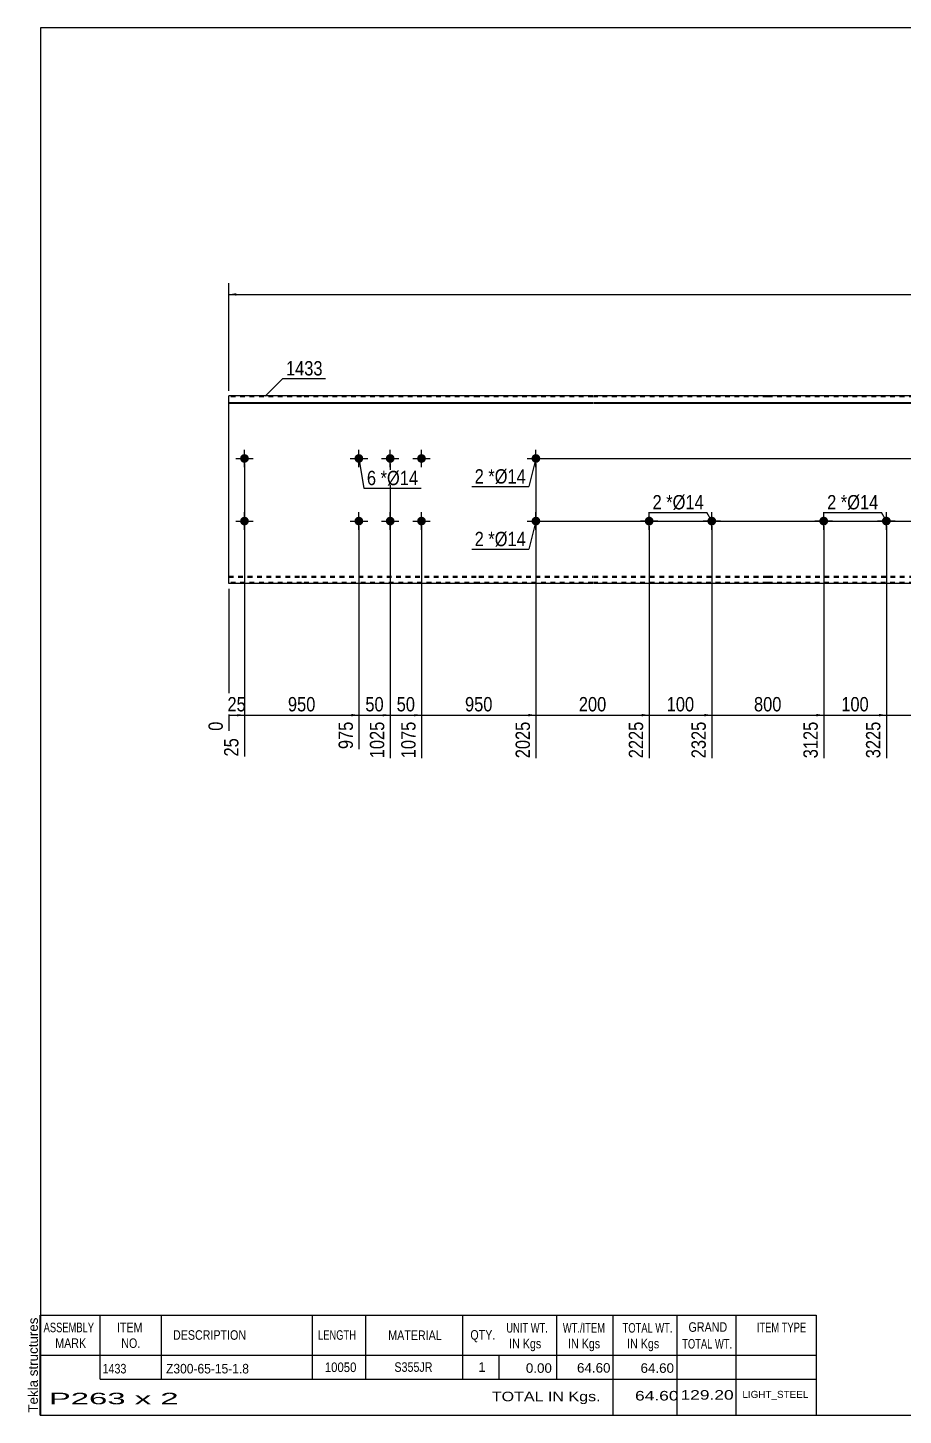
# Model space of a CAD drawing. Header units: millimetres. Extents: x -40 to 362, y -185 to 92.
# Drawn here: x -40.1 to 134.6, y -184.8 to 92.2 of the extents above; entities that cross this region are included whole.
import ezdxf

# ---------------------------------------------------------------- set-up
doc = ezdxf.new("R2010")
doc.units = ezdxf.units.MM
doc.linetypes.add('DXK_LINE_DOT1', pattern=[1.8814, 0.9407, -0.9407])
doc.styles.add('Arial', font='ARIAL.TTF', dxfattribs={"height": 0.2})
doc.styles.add('Arial Narrow', font='ARIALN.TTF', dxfattribs={"height": 0.2})

# ---------------------------------------------------------------- blocks, each defined once
blk = doc.blocks.new('Unknown-628700194-1200')
at = {"color": 5, "linetype": 'Continuous'}
for p, q in [((362.38, 92.24), (-37.62, 92.24)), ((-37.62, 92.24), (-37.62, -184.76)), ((362.38, -184.76), (362.38, 92.24)), ((-37.62, -184.76), (362.38, -184.76))]:
    blk.add_line(p, q, dxfattribs=at)
at = {"color": 174, "linetype": 'Continuous', "style": 'Arial'}
blk.add_text('Tekla structures', height=1.9102, rotation=90, dxfattribs=at).set_placement((-38.12, -184.26))
blk = doc.blocks.new('Bolt-628700194-1335 - 1220')
at = {"linetype": 'Continuous'}
for points in [[(118.76, -7.13), (118.57, -7.11), (118.4, -7.05), (118.24, -6.96), (118.11, -6.84), (118, -6.69), (117.92, -6.52), (117.89, -6.34), (117.89, -6.16), (117.92, -5.98), (118, -5.82), (118.11, -5.67), (118.24, -5.55), (118.4, -5.45), (118.57, -5.4), (118.76, -5.38), (118.94, -5.4), (119.11, -5.45), (119.27, -5.55), (119.41, -5.67), (119.51, -5.82), (119.59, -5.98), (119.63, -6.16), (119.63, -6.34), (119.59, -6.52), (119.51, -6.69), (119.41, -6.84), (119.27, -6.96), (119.11, -7.05), (118.94, -7.11)], [(131.26, -7.13), (131.07, -7.11), (130.9, -7.05), (130.74, -6.96), (130.61, -6.84), (130.5, -6.69), (130.42, -6.52), (130.39, -6.34), (130.39, -6.16), (130.42, -5.98), (130.5, -5.82), (130.61, -5.67), (130.74, -5.55), (130.9, -5.45), (131.07, -5.4), (131.26, -5.38), (131.44, -5.4), (131.61, -5.45), (131.77, -5.55), (131.91, -5.67), (132.01, -5.82), (132.09, -5.98), (132.13, -6.16), (132.13, -6.34), (132.09, -6.52), (132.01, -6.69), (131.91, -6.84), (131.77, -6.96), (131.61, -7.05), (131.44, -7.11)]]:
    blk.add_hatch(color=3, dxfattribs=at).paths.add_polyline_path(points)
at = {"color": 3, "linetype": 'Continuous'}
for p, q in [((118.76, -8), (118.76, -4.5)), ((131.26, -8), (131.26, -4.5)), ((120.51, -6.25), (117.01, -6.25)), ((133.01, -6.25), (129.51, -6.25))]:
    blk.add_line(p, q, dxfattribs=at)
blk = doc.blocks.new('Bolt-628700194-1266 - 1220')
at = {"linetype": 'Continuous'}
for points in [[(2.25, -6.25, -1), (4, -6.25, -1)], [(60.43, -6.25, -1), (62.18, -6.25, -1)]]:
    blk.add_hatch(color=3, dxfattribs=at).paths.add_polyline_path(points)
at = {"color": 3, "linetype": 'Continuous'}
for p, q in [((3.12, -8), (3.12, -4.5)), ((61.31, -8), (61.31, -4.5)), ((1.37, -6.25), (4.87, -6.25)), ((59.56, -6.25), (63.06, -6.25))]:
    blk.add_line(p, q, dxfattribs=at)
blk = doc.blocks.new('Bolt-628700194-1271 - 1220')
at = {"linetype": 'Continuous'}
for points in [[(25.09, 6.25, -1), (26.84, 6.25, -1)], [(31.34, 6.25, -1), (33.09, 6.25, -1)], [(37.59, 6.25, -1), (39.34, 6.25, -1)], [(25.09, -6.25, -1), (26.84, -6.25, -1)], [(31.34, -6.25, -1), (33.09, -6.25, -1)], [(37.59, -6.25, -1), (39.34, -6.25, -1)]]:
    blk.add_hatch(color=3, dxfattribs=at).paths.add_polyline_path(points)
at = {"color": 3, "linetype": 'Continuous'}
for p, q in [((24.22, 6.25), (27.72, 6.25)), ((25.97, 4.5), (25.97, 8)), ((30.47, 6.25), (33.97, 6.25)), ((32.22, 4.5), (32.22, 8)), ((36.72, 6.25), (40.22, 6.25)), ((38.47, 4.5), (38.47, 8)), ((25.97, -8), (25.97, -4.5)), ((32.22, -8), (32.22, -4.5)), ((38.47, -8), (38.47, -4.5)), ((24.22, -6.25), (27.72, -6.25)), ((30.47, -6.25), (33.97, -6.25)), ((36.72, -6.25), (40.22, -6.25))]:
    blk.add_line(p, q, dxfattribs=at)
blk = doc.blocks.new('Bolt-628700194-1299 - 1220')
at = {"linetype": 'Continuous'}
for points in [[(2.25, 6.25, -1), (4, 6.25, -1)], [(60.43, 6.25, -1), (62.18, 6.25, -1)]]:
    blk.add_hatch(color=3, dxfattribs=at).paths.add_polyline_path(points)
at = {"color": 3, "linetype": 'Continuous'}
for p, q in [((1.37, 6.25), (4.87, 6.25)), ((3.12, 4.5), (3.12, 8)), ((59.56, 6.25), (63.06, 6.25)), ((61.31, 4.5), (61.31, 8))]:
    blk.add_line(p, q, dxfattribs=at)
blk = doc.blocks.new('Part-628700194-1330 - 1220')
at = {"color": 2, "linetype": 'Continuous'}
for p, q in [((0, -18.75), (0, 18.75)), ((14.5, 18.75), (0, 18.75)), ((0, 17.42), (14.5, 17.42)), ((0, 17.27), (14.5, 17.27)), ((49.84, 18.75), (14.6, 18.75)), ((14.6, 17.42), (49.84, 17.42)), ((14.6, 17.27), (49.84, 17.27)), ((72.68, 18.75), (49.94, 18.75)), ((49.94, 17.42), (72.68, 17.42)), ((49.94, 17.27), (72.68, 17.27)), ((107.53, 18.75), (72.78, 18.75)), ((72.78, 17.42), (107.53, 17.42)), ((72.78, 17.27), (107.53, 17.27)), ((142.38, 18.75), (107.63, 18.75)), ((107.63, 17.42), (142.38, 17.42)), ((107.63, 17.27), (142.38, 17.27)), ((177.23, 18.75), (142.48, 18.75)), ((142.48, 17.42), (177.23, 17.42)), ((142.48, 17.27), (177.23, 17.27)), ((199.08, 18.75), (177.33, 18.75)), ((177.33, 17.42), (199.08, 17.42)), ((177.33, 17.27), (199.08, 17.27)), ((233.93, 18.75), (199.18, 18.75)), ((199.18, 17.42), (233.93, 17.42)), ((199.18, 17.27), (233.93, 17.27)), ((268.78, 18.75), (234.03, 18.75)), ((234.03, 17.42), (268.78, 17.42)), ((234.03, 17.27), (268.78, 17.27)), ((291.62, 18.75), (268.88, 18.75)), ((268.88, 17.42), (291.62, 17.42)), ((268.88, 17.27), (291.62, 17.27)), ((326.97, 18.75), (291.72, 18.75)), ((291.72, 17.42), (326.97, 17.42)), ((291.72, 17.27), (326.97, 17.27)), ((341.56, 18.75), (327.07, 18.75)), ((327.07, 17.42), (341.56, 17.42)), ((327.07, 17.27), (341.56, 17.27)), ((341.56, 18.75), (341.56, -18.75)), ((14.5, -18.75), (0, -18.75)), ((49.84, -18.75), (14.6, -18.75)), ((72.68, -18.75), (49.94, -18.75)), ((107.53, -18.75), (72.78, -18.75)), ((142.38, -18.75), (107.63, -18.75)), ((177.23, -18.75), (142.48, -18.75)), ((199.08, -18.75), (177.33, -18.75)), ((233.93, -18.75), (199.18, -18.75)), ((268.78, -18.75), (234.03, -18.75)), ((291.62, -18.75), (268.88, -18.75)), ((326.97, -18.75), (291.72, -18.75)), ((341.56, -18.75), (327.07, -18.75))]:
    blk.add_line(p, q, dxfattribs=at)
at = {"color": 7, "linetype": 'DXK_LINE_DOT1'}
for p, q in [((14.5, 18.52), (0, 18.52)), ((49.84, 18.52), (14.6, 18.52)), ((72.68, 18.52), (49.94, 18.52)), ((107.53, 18.52), (72.78, 18.52)), ((142.38, 18.52), (107.63, 18.52)), ((177.23, 18.52), (142.48, 18.52)), ((199.08, 18.52), (177.33, 18.52)), ((233.93, 18.52), (199.18, 18.52)), ((268.78, 18.52), (234.03, 18.52)), ((291.62, 18.52), (268.88, 18.52)), ((326.97, 18.52), (291.72, 18.52)), ((341.56, 18.52), (327.07, 18.52)), ((0, -17.27), (14.5, -17.27)), ((0, -17.42), (14.5, -17.42)), ((14.5, -18.52), (0, -18.52)), ((14.6, -17.27), (49.84, -17.27)), ((14.6, -17.42), (49.84, -17.42)), ((49.84, -18.52), (14.6, -18.52)), ((49.94, -17.27), (72.68, -17.27)), ((49.94, -17.42), (72.68, -17.42)), ((72.68, -18.52), (49.94, -18.52)), ((72.78, -17.27), (107.53, -17.27)), ((72.78, -17.42), (107.53, -17.42)), ((107.53, -18.52), (72.78, -18.52)), ((107.63, -17.27), (142.38, -17.27)), ((107.63, -17.42), (142.38, -17.42)), ((142.38, -18.52), (107.63, -18.52)), ((142.48, -17.27), (177.23, -17.27)), ((142.48, -17.42), (177.23, -17.42)), ((177.23, -18.52), (142.48, -18.52)), ((177.33, -17.27), (199.08, -17.27)), ((177.33, -17.42), (199.08, -17.42)), ((199.08, -18.52), (177.33, -18.52)), ((199.18, -17.27), (233.93, -17.27)), ((199.18, -17.42), (233.93, -17.42)), ((233.93, -18.52), (199.18, -18.52)), ((234.03, -17.27), (268.78, -17.27)), ((234.03, -17.42), (268.78, -17.42)), ((268.78, -18.52), (234.03, -18.52)), ((268.88, -17.27), (291.62, -17.27)), ((268.88, -17.42), (291.62, -17.42)), ((291.62, -18.52), (268.88, -18.52)), ((291.72, -17.27), (326.97, -17.27)), ((291.72, -17.42), (326.97, -17.42)), ((326.97, -18.52), (291.72, -18.52)), ((327.07, -17.27), (341.56, -17.27)), ((327.07, -17.42), (341.56, -17.42)), ((341.56, -18.52), (327.07, -18.52))]:
    blk.add_line(p, q, dxfattribs=at)
blk = doc.blocks.new('Bolt-628700194-1355 - 1220')
at = {"linetype": 'Continuous'}
for points in [[(83.91, -7.13), (83.72, -7.11), (83.55, -7.05), (83.39, -6.96), (83.26, -6.84), (83.15, -6.69), (83.07, -6.52), (83.04, -6.34), (83.04, -6.16), (83.07, -5.98), (83.15, -5.82), (83.26, -5.67), (83.39, -5.55), (83.55, -5.45), (83.72, -5.4), (83.91, -5.38), (84.09, -5.4), (84.26, -5.45), (84.42, -5.55), (84.56, -5.67), (84.66, -5.82), (84.74, -5.98), (84.78, -6.16), (84.78, -6.34), (84.74, -6.52), (84.66, -6.69), (84.56, -6.84), (84.42, -6.96), (84.26, -7.05), (84.09, -7.11)], [(96.41, -7.13), (96.22, -7.11), (96.05, -7.05), (95.89, -6.96), (95.76, -6.84), (95.65, -6.69), (95.57, -6.52), (95.54, -6.34), (95.54, -6.16), (95.57, -5.98), (95.65, -5.82), (95.76, -5.67), (95.89, -5.55), (96.05, -5.45), (96.22, -5.4), (96.41, -5.38), (96.59, -5.4), (96.76, -5.45), (96.92, -5.55), (97.06, -5.67), (97.16, -5.82), (97.24, -5.98), (97.28, -6.16), (97.28, -6.34), (97.24, -6.52), (97.16, -6.69), (97.06, -6.84), (96.92, -6.96), (96.76, -7.05), (96.59, -7.11)]]:
    blk.add_hatch(color=3, dxfattribs=at).paths.add_polyline_path(points)
at = {"color": 3, "linetype": 'Continuous'}
for p, q in [((83.91, -8), (83.91, -4.5)), ((96.41, -8), (96.41, -4.5)), ((85.66, -6.25), (82.16, -6.25)), ((98.16, -6.25), (94.66, -6.25))]:
    blk.add_line(p, q, dxfattribs=at)
blk = doc.blocks.new('StraightDimension-628700194-2702 - 1220')
at = {"linetype": 'Continuous'}
blk.add_hatch(color=7, dxfattribs=at).paths.add_polyline_path([(82.41, -44.75), (83.91, -45), (82.41, -45.25)])
at = {"color": 7, "linetype": 'Continuous'}
for p, q in [((61.31, 5.25), (61.31, -53.61)), ((83.91, -7.25), (83.91, -53.61)), ((61.31, -45), (83.91, -45))]:
    blk.add_line(p, q, dxfattribs=at)
at = {"color": 0}
blk.add_wipeout([(75.95, -44.85), (75.95, -40.65), (69.27, -40.65), (69.27, -44.85)], dxfattribs=at)
at = {"color": 0, "linetype": 'Continuous'}
blk.add_wipeout([(83.31, -45.7), (79.11, -45.7), (79.11, -54.21), (83.31, -54.21)], dxfattribs=at)
at = {"color": 3, "style": 'Arial Narrow'}
blk.add_text('200', height=2.863, dxfattribs=at).set_placement((69.87, -44.25))
at = {"color": 3, "linetype": 'Continuous', "style": 'Arial Narrow'}
blk.add_text('2225', height=2.863, rotation=90.0002, dxfattribs=at).set_placement((82.71, -53.61))
blk = doc.blocks.new('StraightDimension-628700194-2146 - 1220')
at = {"linetype": 'Continuous'}
for points in [[(269.75, 17.25), (270, 18.75), (270.25, 17.25)], [(270.25, -4.75), (270, -6.25), (269.75, -4.75)]]:
    blk.add_hatch(color=7, dxfattribs=at).paths.add_polyline_path(points)
at = {"color": 7, "linetype": 'Continuous'}
for p, q in [((258.66, 18.75), (272.4, 18.75)), ((270, -6.25), (270, 18.75)), ((97.41, -6.25), (272.4, -6.25))]:
    blk.add_line(p, q, dxfattribs=at)
at = {"color": 0}
blk.add_wipeout([(269.85, 9.59), (265.65, 9.59), (265.65, 2.91), (269.85, 2.91)], dxfattribs=at)
at = {"color": 3, "style": 'Arial Narrow'}
blk.add_text('200', height=2.863, rotation=90.0002, dxfattribs=at).set_placement((269.25, 3.51))
blk = doc.blocks.new('StraightDimension-628700194-2699 - 1220')
at = {"linetype": 'Continuous'}
blk.add_hatch(color=7, dxfattribs=at).paths.add_polyline_path([(129.76, -44.75), (131.26, -45), (129.76, -45.25)])
at = {"color": 7, "linetype": 'Continuous'}
for p, q in [((118.76, -7.25), (118.76, -53.61)), ((131.26, -7.25), (131.26, -53.61)), ((118.76, -45), (131.26, -45))]:
    blk.add_line(p, q, dxfattribs=at)
at = {"color": 0}
blk.add_wipeout([(128.35, -44.85), (128.35, -40.65), (121.66, -40.65), (121.66, -44.85)], dxfattribs=at)
at = {"color": 3, "style": 'Arial Narrow'}
blk.add_text('100', height=2.863, dxfattribs=at).set_placement((122.26, -44.25))
at = {"color": 0, "linetype": 'Continuous'}
blk.add_wipeout([(130.66, -45.7), (126.46, -45.7), (126.46, -54.21), (130.66, -54.21)], dxfattribs=at)
at = {"color": 3, "linetype": 'Continuous', "style": 'Arial Narrow'}
blk.add_text('3225', height=2.863, rotation=90.0002, dxfattribs=at).set_placement((130.06, -53.61))
blk = doc.blocks.new('StraightDimension-628700194-2440 - 1220')
at = {"linetype": 'Continuous'}
for points in [[(353.75, -7.75), (354, -6.25), (354.25, -7.75)], [(354.25, -17.25), (354, -18.75), (353.75, -17.25)]]:
    blk.add_hatch(color=7, dxfattribs=at).paths.add_polyline_path(points)
at = {"color": 7, "linetype": 'Continuous'}
for p, q in [((62.31, -6.25), (356.4, -6.25)), ((354, -18.75), (354, -6.25)), ((342.56, -18.75), (356.4, -18.75))]:
    blk.add_line(p, q, dxfattribs=at)
at = {"color": 0}
blk.add_wipeout([(353.85, -9.16), (349.65, -9.16), (349.65, -15.84), (353.85, -15.84)], dxfattribs=at)
at = {"color": 3, "style": 'Arial Narrow'}
blk.add_text('100', height=2.863, rotation=90.0002, dxfattribs=at).set_placement((353.25, -15.24))
blk = doc.blocks.new('StraightDimension-628700194-2707 - 1220')
at = {"linetype": 'Continuous'}
blk.add_hatch(color=7, dxfattribs=at).paths.add_polyline_path([(1.62, -44.75), (3.12, -45), (1.62, -45.25)])
at = {"color": 7, "linetype": 'Continuous'}
for p, q in [((3.12, 5.25), (3.12, -53.26)), ((0, -19.75), (0, -48.13)), ((0, -45), (3.12, -45))]:
    blk.add_line(p, q, dxfattribs=at)
at = {"color": 0}
blk.add_wipeout([(3.99, -44.85), (3.99, -40.65), (-0.87, -40.65), (-0.87, -44.85)], dxfattribs=at)
at = {"color": 0, "linetype": 'Continuous'}
blk.add_wipeout([(2.52, -49), (-1.68, -49), (-1.68, -53.86), (2.52, -53.86)], dxfattribs=at)
at = {"color": 3, "style": 'Arial Narrow'}
blk.add_text('25', height=2.863, dxfattribs=at).set_placement((-0.27, -44.25))
at = {"color": 0, "linetype": 'Continuous'}
blk.add_wipeout([(-0.6, -45.7), (-4.8, -45.7), (-4.8, -48.73), (-0.6, -48.73)], dxfattribs=at)
at = {"color": 3, "linetype": 'Continuous', "style": 'Arial Narrow'}
for s, height, p in [('0', 2.86, (-1.2, -48.13)), ('25', 2.863, (1.92, -53.26))]:
    blk.add_text(s, height=height, rotation=90.0002, dxfattribs=at).set_placement(p)
blk = doc.blocks.new('StraightDimension-628700194-1370 - 1220')
at = {"linetype": 'Continuous'}
for points in [[(1.5, 38.75), (0, 39), (1.5, 39.25)], [(340.06, 39.25), (341.56, 39), (340.06, 38.75)]]:
    blk.add_hatch(color=7, dxfattribs=at).paths.add_polyline_path(points)
at = {"color": 7, "linetype": 'Continuous'}
for p, q in [((0, 19.75), (0, 41.25)), ((0, 39), (341.56, 39)), ((341.56, 19.75), (341.56, 41.25))]:
    blk.add_line(p, q, dxfattribs=at)
at = {"color": 0}
blk.add_wipeout([(175.95, 39.15), (175.95, 43.35), (165.61, 43.35), (165.61, 39.15)], dxfattribs=at)
at = {"color": 3, "style": 'Arial Narrow'}
blk.add_text('10050', height=2.863, dxfattribs=at).set_placement((166.21, 39.75))
blk = doc.blocks.new('StraightDimension-628700194-2147 - 1220')
at = {"linetype": 'Continuous'}
for points in [[(269.75, -7.75), (270, -6.25), (270.25, -7.75)], [(270.25, -17.25), (270, -18.75), (269.75, -17.25)]]:
    blk.add_hatch(color=7, dxfattribs=at).paths.add_polyline_path(points)
at = {"color": 7, "linetype": 'Continuous'}
for p, q in [((97.41, -6.25), (272.4, -6.25)), ((270, -18.75), (270, -6.25)), ((258.66, -18.75), (272.4, -18.75))]:
    blk.add_line(p, q, dxfattribs=at)
at = {"color": 0}
blk.add_wipeout([(269.85, -9.16), (265.65, -9.16), (265.65, -15.84), (269.85, -15.84)], dxfattribs=at)
at = {"color": 3, "style": 'Arial Narrow'}
blk.add_text('100', height=2.863, rotation=90.0002, dxfattribs=at).set_placement((269.25, -15.24))
blk = doc.blocks.new('StraightDimension-628700194-2438 - 1220')
at = {"linetype": 'Continuous'}
for points in [[(353.75, 17.25), (354, 18.75), (354.25, 17.25)], [(354.25, 7.75), (354, 6.25), (353.75, 7.75)]]:
    blk.add_hatch(color=7, dxfattribs=at).paths.add_polyline_path(points)
at = {"color": 7, "linetype": 'Continuous'}
for p, q in [((342.56, 18.75), (356.4, 18.75)), ((354, 6.25), (354, 18.75)), ((62.31, 6.25), (356.4, 6.25))]:
    blk.add_line(p, q, dxfattribs=at)
at = {"color": 0}
blk.add_wipeout([(353.85, 15.84), (349.65, 15.84), (349.65, 9.16), (353.85, 9.16)], dxfattribs=at)
at = {"color": 3, "style": 'Arial Narrow'}
blk.add_text('100', height=2.863, rotation=90.0002, dxfattribs=at).set_placement((353.25, 9.76))
blk = doc.blocks.new('StraightDimension-628700194-2439 - 1220')
at = {"linetype": 'Continuous'}
for points in [[(353.75, 4.75), (354, 6.25), (354.25, 4.75)], [(354.25, -4.75), (354, -6.25), (353.75, -4.75)]]:
    blk.add_hatch(color=7, dxfattribs=at).paths.add_polyline_path(points)
at = {"color": 7, "linetype": 'Continuous'}
for p, q in [((62.31, 6.25), (356.4, 6.25)), ((354, -6.25), (354, 6.25)), ((62.31, -6.25), (356.4, -6.25))]:
    blk.add_line(p, q, dxfattribs=at)
at = {"color": 0}
blk.add_wipeout([(353.85, 3.34), (349.65, 3.34), (349.65, -3.34), (353.85, -3.34)], dxfattribs=at)
at = {"color": 3, "style": 'Arial Narrow'}
blk.add_text('100', height=2.863, rotation=90.0002, dxfattribs=at).set_placement((353.25, -2.74))
blk = doc.blocks.new('StraightDimension-628700194-2698 - 1220')
at = {"linetype": 'Continuous'}
blk.add_hatch(color=7, dxfattribs=at).paths.add_polyline_path([(152.11, -44.75), (153.61, -45), (152.11, -45.25)])
at = {"color": 7, "linetype": 'Continuous'}
for p, q in [((131.26, -7.25), (131.26, -53.61)), ((153.61, -7.25), (153.61, -53.61)), ((131.26, -45), (153.61, -45))]:
    blk.add_line(p, q, dxfattribs=at)
at = {"color": 0}
blk.add_wipeout([(146.69, -44.85), (146.69, -40.65), (138.17, -40.65), (138.17, -44.85)], dxfattribs=at)
at = {"color": 0, "linetype": 'Continuous'}
blk.add_wipeout([(153.01, -45.7), (148.81, -45.7), (148.81, -54.21), (153.01, -54.21)], dxfattribs=at)
at = {"color": 3, "style": 'Arial Narrow'}
blk.add_text('1400', height=2.863, dxfattribs=at).set_placement((138.77, -44.25))
at = {"color": 3, "linetype": 'Continuous', "style": 'Arial Narrow'}
blk.add_text('4625', height=2.863, rotation=90.0002, dxfattribs=at).set_placement((152.41, -53.61))
blk = doc.blocks.new('StraightDimension-628700194-2700 - 1220')
at = {"linetype": 'Continuous'}
blk.add_hatch(color=7, dxfattribs=at).paths.add_polyline_path([(117.26, -44.75), (118.76, -45), (117.26, -45.25)])
at = {"color": 7, "linetype": 'Continuous'}
for p, q in [((96.41, -7.25), (96.41, -53.61)), ((118.76, -7.25), (118.76, -53.61)), ((96.41, -45), (118.76, -45))]:
    blk.add_line(p, q, dxfattribs=at)
at = {"color": 0}
blk.add_wipeout([(110.92, -44.85), (110.92, -40.65), (104.24, -40.65), (104.24, -44.85)], dxfattribs=at)
at = {"color": 0, "linetype": 'Continuous'}
blk.add_wipeout([(118.16, -45.7), (113.96, -45.7), (113.96, -54.21), (118.16, -54.21)], dxfattribs=at)
at = {"color": 3, "style": 'Arial Narrow'}
blk.add_text('800', height=2.863, dxfattribs=at).set_placement((104.84, -44.25))
at = {"color": 3, "linetype": 'Continuous', "style": 'Arial Narrow'}
blk.add_text('3125', height=2.863, rotation=90.0002, dxfattribs=at).set_placement((117.56, -53.61))
blk = doc.blocks.new('StraightDimension-628700194-2701 - 1220')
at = {"linetype": 'Continuous'}
blk.add_hatch(color=7, dxfattribs=at).paths.add_polyline_path([(94.91, -44.75), (96.41, -45), (94.91, -45.25)])
at = {"color": 7, "linetype": 'Continuous'}
for p, q in [((83.91, -7.25), (83.91, -53.61)), ((96.41, -7.25), (96.41, -53.61)), ((83.91, -45), (96.41, -45))]:
    blk.add_line(p, q, dxfattribs=at)
at = {"color": 0}
blk.add_wipeout([(93.5, -44.85), (93.5, -40.65), (86.81, -40.65), (86.81, -44.85)], dxfattribs=at)
at = {"color": 3, "style": 'Arial Narrow'}
blk.add_text('100', height=2.863, dxfattribs=at).set_placement((87.41, -44.25))
at = {"color": 0, "linetype": 'Continuous'}
blk.add_wipeout([(95.81, -45.7), (91.61, -45.7), (91.61, -54.21), (95.81, -54.21)], dxfattribs=at)
at = {"color": 3, "linetype": 'Continuous', "style": 'Arial Narrow'}
blk.add_text('2325', height=2.863, rotation=90.0002, dxfattribs=at).set_placement((95.21, -53.61))
blk = doc.blocks.new('StraightDimension-628700194-2703 - 1220')
at = {"linetype": 'Continuous'}
blk.add_hatch(color=7, dxfattribs=at).paths.add_polyline_path([(59.81, -44.75), (61.31, -45), (59.81, -45.25)])
at = {"color": 7, "linetype": 'Continuous'}
for p, q in [((61.31, 5.25), (61.31, -53.61)), ((38.47, -7.25), (38.47, -53.61)), ((38.47, -45), (61.31, -45))]:
    blk.add_line(p, q, dxfattribs=at)
at = {"color": 0}
blk.add_wipeout([(53.23, -44.85), (53.23, -40.65), (46.55, -40.65), (46.55, -44.85)], dxfattribs=at)
at = {"color": 0, "linetype": 'Continuous'}
blk.add_wipeout([(60.71, -45.7), (56.51, -45.7), (56.51, -54.21), (60.71, -54.21)], dxfattribs=at)
at = {"color": 3, "style": 'Arial Narrow'}
blk.add_text('950', height=2.863, dxfattribs=at).set_placement((47.15, -44.25))
at = {"color": 3, "linetype": 'Continuous', "style": 'Arial Narrow'}
blk.add_text('2025', height=2.863, rotation=90.0002, dxfattribs=at).set_placement((60.11, -53.61))
blk = doc.blocks.new('StraightDimension-628700194-2704 - 1220')
at = {"linetype": 'Continuous'}
blk.add_hatch(color=7, dxfattribs=at).paths.add_polyline_path([(36.97, -44.75), (38.47, -45), (36.97, -45.25)])
at = {"color": 7, "linetype": 'Continuous'}
for p, q in [((32.22, 5.25), (32.22, -53.61)), ((38.47, -7.25), (38.47, -53.61)), ((32.22, -45), (38.47, -45))]:
    blk.add_line(p, q, dxfattribs=at)
at = {"color": 0}
blk.add_wipeout([(37.77, -44.85), (37.77, -40.65), (32.91, -40.65), (32.91, -44.85)], dxfattribs=at)
at = {"color": 3, "style": 'Arial Narrow'}
blk.add_text('50', height=2.863, dxfattribs=at).set_placement((33.51, -44.25))
at = {"color": 0, "linetype": 'Continuous'}
blk.add_wipeout([(37.87, -45.7), (33.67, -45.7), (33.67, -54.21), (37.87, -54.21)], dxfattribs=at)
at = {"color": 3, "linetype": 'Continuous', "style": 'Arial Narrow'}
blk.add_text('1075', height=2.863, rotation=90.0002, dxfattribs=at).set_placement((37.27, -53.61))
blk = doc.blocks.new('StraightDimension-628700194-2705 - 1220')
at = {"linetype": 'Continuous'}
blk.add_hatch(color=7, dxfattribs=at).paths.add_polyline_path([(30.72, -44.75), (32.22, -45), (30.72, -45.25)])
at = {"color": 7, "linetype": 'Continuous'}
for p, q in [((32.22, 5.25), (32.22, -53.61)), ((25.97, -7.25), (25.97, -51.78)), ((25.97, -45), (32.22, -45))]:
    blk.add_line(p, q, dxfattribs=at)
at = {"color": 0}
blk.add_wipeout([(31.52, -44.85), (31.52, -40.65), (26.66, -40.65), (26.66, -44.85)], dxfattribs=at)
at = {"color": 3, "style": 'Arial Narrow'}
blk.add_text('50', height=2.863, dxfattribs=at).set_placement((27.26, -44.25))
at = {"color": 0, "linetype": 'Continuous'}
blk.add_wipeout([(31.62, -45.7), (27.42, -45.7), (27.42, -54.21), (31.62, -54.21)], dxfattribs=at)
at = {"color": 3, "linetype": 'Continuous', "style": 'Arial Narrow'}
blk.add_text('1025', height=2.863, rotation=90.0002, dxfattribs=at).set_placement((31.02, -53.61))
blk = doc.blocks.new('StraightDimension-628700194-2706 - 1220')
at = {"linetype": 'Continuous'}
blk.add_hatch(color=7, dxfattribs=at).paths.add_polyline_path([(24.47, -44.75), (25.97, -45), (24.47, -45.25)])
at = {"color": 7, "linetype": 'Continuous'}
for p, q in [((3.12, 5.25), (3.12, -53.26)), ((25.97, -7.25), (25.97, -51.78)), ((3.12, -45), (25.97, -45))]:
    blk.add_line(p, q, dxfattribs=at)
at = {"color": 0}
blk.add_wipeout([(17.89, -44.85), (17.89, -40.65), (11.2, -40.65), (11.2, -44.85)], dxfattribs=at)
at = {"color": 0, "linetype": 'Continuous'}
blk.add_wipeout([(25.37, -45.7), (21.17, -45.7), (21.17, -52.38), (25.37, -52.38)], dxfattribs=at)
at = {"color": 3, "style": 'Arial Narrow'}
blk.add_text('950', height=2.863, dxfattribs=at).set_placement((11.8, -44.25))
at = {"color": 3, "linetype": 'Continuous', "style": 'Arial Narrow'}
blk.add_text('975', height=2.863, rotation=90.0002, dxfattribs=at).set_placement((24.77, -51.78))
blk = doc.blocks.new('CBS_BOM-628700194-2936')
at = {"color": 7, "linetype": 'Continuous'}
for p, q in [((-37.65, -172.79), (-37.65, -164.79)), ((-37.65, -164.79), (117.27, -164.79)), ((-25.65, -172.79), (-25.65, -164.79)), ((-13.46, -172.79), (-13.46, -164.79)), ((16.7, -172.79), (16.7, -164.79)), ((27.38, -172.79), (27.38, -164.79)), ((46.7, -172.79), (46.7, -164.79)), ((65.5, -172.79), (65.5, -164.79)), ((76.71, -172.79), (76.71, -164.79)), ((89.49, -172.79), (89.49, -164.79)), ((101.25, -172.79), (101.25, -164.79)), ((117.27, -164.79), (117.26, -172.78)), ((-37.65, -172.79), (117.27, -172.79)), ((-37.65, -177.59), (-37.65, -172.79)), ((-25.65, -177.59), (-25.65, -172.79)), ((-13.46, -177.59), (-13.46, -172.79)), ((16.7, -177.59), (16.7, -172.79)), ((27.38, -177.59), (27.38, -172.79)), ((46.7, -177.59), (46.7, -172.79)), ((53.96, -177.59), (53.96, -172.79)), ((65.5, -177.59), (65.5, -172.79)), ((76.71, -177.59), (76.71, -172.79)), ((89.49, -177.59), (89.49, -172.79)), ((101.26, -177.59), (101.26, -172.79)), ((117.27, -172.79), (117.27, -177.59)), ((-37.65, -184.79), (-37.65, -177.61)), ((-25.65, -177.59), (117.27, -177.59)), ((76.71, -184.79), (76.71, -177.61)), ((89.49, -184.79), (89.49, -177.61)), ((101.3, -184.79), (101.3, -177.61)), ((117.27, -177.59), (117.27, -184.79)), ((-37.65, -184.79), (117.27, -184.79))]:
    blk.add_line(p, q, dxfattribs=at)
at = {"color": 3, "linetype": 'Continuous', "style": 'Arial'}
for s, height, width, p in [('GRAND', 1.91, 0.8, (91.77, -168.13)), ('ASSEMBLY', 1.91, 0.7, (-36.97, -168.21)), ('ITEM', 1.91, 0.8, (-22.33, -168.21)), ('DESCRIPTION', 1.9102, 0.8, (-11.14, -169.72)), ('LENGTH', 1.91, 0.7, (17.81, -169.72)), ('MATERIAL', 1.91, 0.8, (31.83, -169.76)), ('QTY.', 1.91, 0.8, (48.22, -169.69)), ('UNIT WT.', 1.91, 0.7, (55.39, -168.29)), ('WT./ITEM', 1.91, 0.7, (66.68, -168.29)), ('TOTAL WT.', 1.91, 0.7, (78.61, -168.29)), ('ITEM TYPE', 1.91, 0.7, (105.4, -168.21)), ('MARK', 1.91, 0.8, (-34.65, -171.35)), ('NO.', 1.91, 0.8, (-21.47, -171.35)), ('IN Kgs', 1.91, 0.8, (55.96, -171.43)), ('IN Kgs', 1.91, 0.8, (67.72, -171.43)), ('IN Kgs', 1.91, 0.8, (79.51, -171.43)), ('TOTAL WT.', 1.91, 0.7, (90.51, -171.47))]:
    blk.add_text(s, height=height, dxfattribs=dict(at, width=width)).set_placement(p)
at = {"color": 7, "linetype": 'Continuous', "style": 'Arial'}
for s, height, width, p in [('1433', 1.91, 0.8, (-25.2, -176.44)), ('Z300-65-15-1.8', 1.9102, 0.9, (-12.53, -176.44)), ('10050', 1.91, 0.85, (19.16, -176.16)), ('S355JR', 1.91, 0.8, (33.06, -176.12))]:
    blk.add_text(s, height=height, dxfattribs=dict(at, width=width)).set_placement(p)
for s, p in [('1', (49.79, -176.12)), ('0.00', (59.3, -176.32)), ('64.60', (69.51, -176.28)), ('64.60', (82.19, -176.32))]:
    blk.add_text(s, height=1.91, dxfattribs=at).set_placement(p)
at = {"color": 6, "linetype": 'Continuous', "style": 'Arial'}
for s, height, width, p in [('TOTAL IN Kgs.', 1.9102, 1.2, (52.5, -181.99)), ('64.60', 1.91, 1.3, (81.09, -181.84)), ('129.20', 1.91, 1.3, (90.17, -181.68)), ('P263 x 2', 2.292, 2.05, (-35.93, -182.59))]:
    blk.add_text(s, height=height, dxfattribs=dict(at, width=width)).set_placement(p)
blk.add_text('LIGHT_STEEL', height=1.4135, dxfattribs=at).set_placement((102.52, -181.33))
blk = doc.blocks.new('Mark-628700194-1267 - 1220')
at = {"color": 0}
blk.add_wipeout([(29.4, 0.92), (29.4, 3.92), (27.57, 3.92), (27.57, 0.92)], dxfattribs=at)
blk.add_wipeout([(29.4, 0.92), (29.4, 3.92), (27.57, 3.92), (27.57, 0.92)], dxfattribs=at)
at = {"color": 7, "linetype": 'Continuous'}
blk.add_line((25.97, 6.25), (26.97, 0.32), dxfattribs=at)
at = {"color": 0}
blk.add_wipeout([(31.57, 0.92), (31.57, 3.92), (30.3, 3.92), (30.3, 0.92)], dxfattribs=at)
blk.add_wipeout([(31.57, 0.92), (31.57, 3.92), (30.3, 3.92), (30.3, 0.92)], dxfattribs=at)
at = {"color": 3, "style": 'Arial Narrow'}
blk.add_text('6', height=2.86, dxfattribs=at).set_placement((27.57, 0.92))
at = {"color": 0}
blk.add_wipeout([(37.79, 0.92), (37.79, 3.92), (31.57, 3.92), (31.57, 0.92)], dxfattribs=at)
blk.add_wipeout([(37.79, 0.92), (37.79, 3.92), (31.57, 3.92), (31.57, 0.92)], dxfattribs=at)
at = {"color": 7, "linetype": 'Continuous'}
blk.add_line((26.97, 0.32), (38.39, 0.32), dxfattribs=at)
at = {"color": 3, "style": 'Arial Narrow'}
for s, height, p in [('*', 2.86, (30.3, 0.92)), ('Ø14', 2.863, (31.57, 0.92))]:
    blk.add_text(s, height=height, dxfattribs=at).set_placement(p)
blk = doc.blocks.new('Mark-628700194-1262 - 1220')
at = {"color": 0}
blk.add_wipeout([(50.9, -11.26), (50.9, -8.26), (49.08, -8.26), (49.08, -11.26)], dxfattribs=at)
blk.add_wipeout([(50.9, -11.26), (50.9, -8.26), (49.08, -8.26), (49.08, -11.26)], dxfattribs=at)
blk.add_wipeout([(53.08, -11.26), (53.08, -8.26), (51.8, -8.26), (51.8, -11.26)], dxfattribs=at)
blk.add_wipeout([(53.08, -11.26), (53.08, -8.26), (51.8, -8.26), (51.8, -11.26)], dxfattribs=at)
at = {"color": 3, "style": 'Arial Narrow'}
blk.add_text('2', height=2.86, dxfattribs=at).set_placement((49.08, -11.26))
at = {"color": 0}
blk.add_wipeout([(59.3, -11.26), (59.3, -8.26), (53.08, -8.26), (53.08, -11.26)], dxfattribs=at)
blk.add_wipeout([(59.3, -11.26), (59.3, -8.26), (53.08, -8.26), (53.08, -11.26)], dxfattribs=at)
at = {"color": 7, "linetype": 'Continuous'}
for p in [(61.31, -6.25), (48.48, -11.86)]:
    blk.add_line(p, (59.9, -11.86), dxfattribs=at)
at = {"color": 3, "style": 'Arial Narrow'}
for s, height, p in [('Ø14', 2.863, (53.08, -11.26)), ('*', 2.86, (51.8, -11.26))]:
    blk.add_text(s, height=height, dxfattribs=at).set_placement(p)
blk = doc.blocks.new('Mark-628700194-1295 - 1220')
at = {"color": 0}
blk.add_wipeout([(50.9, 1.24), (50.9, 4.24), (49.08, 4.24), (49.08, 1.24)], dxfattribs=at)
blk.add_wipeout([(50.9, 1.24), (50.9, 4.24), (49.08, 4.24), (49.08, 1.24)], dxfattribs=at)
blk.add_wipeout([(53.08, 1.24), (53.08, 4.24), (51.8, 4.24), (51.8, 1.24)], dxfattribs=at)
blk.add_wipeout([(53.08, 1.24), (53.08, 4.24), (51.8, 4.24), (51.8, 1.24)], dxfattribs=at)
at = {"color": 3, "style": 'Arial Narrow'}
blk.add_text('2', height=2.86, dxfattribs=at).set_placement((49.08, 1.24))
at = {"color": 0}
blk.add_wipeout([(59.3, 1.24), (59.3, 4.24), (53.08, 4.24), (53.08, 1.24)], dxfattribs=at)
blk.add_wipeout([(59.3, 1.24), (59.3, 4.24), (53.08, 4.24), (53.08, 1.24)], dxfattribs=at)
at = {"color": 7, "linetype": 'Continuous'}
for p in [(61.31, 6.25), (48.48, 0.64)]:
    blk.add_line(p, (59.9, 0.64), dxfattribs=at)
at = {"color": 3, "style": 'Arial Narrow'}
for s, height, p in [('*', 2.86, (51.8, 1.24)), ('Ø14', 2.863, (53.08, 1.24))]:
    blk.add_text(s, height=height, dxfattribs=at).set_placement(p)
blk = doc.blocks.new('Mark-628700194-1326 - 1220')
at = {"color": 0}
blk.add_wipeout([(18.73, 22.82), (18.73, 25.82), (11.41, 25.82), (11.41, 22.82)], dxfattribs=at)
blk.add_wipeout([(18.73, 22.82), (18.73, 25.82), (11.41, 25.82), (11.41, 22.82)], dxfattribs=at)
at = {"color": 7, "linetype": 'Continuous'}
for p, q in [((7.28, 18.69), (10.81, 22.22)), ((10.81, 22.22), (19.33, 22.22))]:
    blk.add_line(p, q, dxfattribs=at)
at = {"color": 3, "style": 'Arial Narrow'}
blk.add_text('1433', height=2.863, dxfattribs=at).set_placement((11.41, 22.82))
blk = doc.blocks.new('Mark-628700194-1331 - 1220')
at = {"color": 0}
blk.add_wipeout([(121.26, -3.92), (121.26, -0.92), (119.44, -0.92), (119.44, -3.92)], dxfattribs=at)
blk.add_wipeout([(121.26, -3.92), (121.26, -0.92), (119.44, -0.92), (119.44, -3.92)], dxfattribs=at)
blk.add_wipeout([(123.44, -3.92), (123.44, -0.92), (122.16, -0.92), (122.16, -3.92)], dxfattribs=at)
blk.add_wipeout([(123.44, -3.92), (123.44, -0.92), (122.16, -0.92), (122.16, -3.92)], dxfattribs=at)
at = {"color": 3, "style": 'Arial Narrow'}
blk.add_text('2', height=2.86, dxfattribs=at).set_placement((119.44, -3.92))
at = {"color": 0}
blk.add_wipeout([(129.66, -3.92), (129.66, -0.92), (123.44, -0.92), (123.44, -3.92)], dxfattribs=at)
blk.add_wipeout([(129.66, -3.92), (129.66, -0.92), (123.44, -0.92), (123.44, -3.92)], dxfattribs=at)
at = {"color": 7, "linetype": 'Continuous'}
for p in [(118.84, -4.52), (131.26, -6.25)]:
    blk.add_line(p, (130.26, -4.52), dxfattribs=at)
at = {"color": 3, "style": 'Arial Narrow'}
for s, height, p in [('*', 2.86, (122.16, -3.92)), ('Ø14', 2.863, (123.44, -3.92))]:
    blk.add_text(s, height=height, dxfattribs=at).set_placement(p)
blk = doc.blocks.new('Mark-628700194-1351 - 1220')
at = {"color": 0}
blk.add_wipeout([(86.41, -3.92), (86.41, -0.92), (84.59, -0.92), (84.59, -3.92)], dxfattribs=at)
blk.add_wipeout([(86.41, -3.92), (86.41, -0.92), (84.59, -0.92), (84.59, -3.92)], dxfattribs=at)
blk.add_wipeout([(88.59, -3.92), (88.59, -0.92), (87.31, -0.92), (87.31, -3.92)], dxfattribs=at)
blk.add_wipeout([(88.59, -3.92), (88.59, -0.92), (87.31, -0.92), (87.31, -3.92)], dxfattribs=at)
at = {"color": 3, "style": 'Arial Narrow'}
blk.add_text('2', height=2.86, dxfattribs=at).set_placement((84.59, -3.92))
at = {"color": 0}
blk.add_wipeout([(94.81, -3.92), (94.81, -0.92), (88.59, -0.92), (88.59, -3.92)], dxfattribs=at)
blk.add_wipeout([(94.81, -3.92), (94.81, -0.92), (88.59, -0.92), (88.59, -3.92)], dxfattribs=at)
at = {"color": 7, "linetype": 'Continuous'}
for p in [(83.99, -4.52), (96.41, -6.25)]:
    blk.add_line(p, (95.41, -4.52), dxfattribs=at)
at = {"color": 3, "style": 'Arial Narrow'}
for s, height, p in [('*', 2.86, (87.31, -3.92)), ('Ø14', 2.863, (88.59, -3.92))]:
    blk.add_text(s, height=height, dxfattribs=at).set_placement(p)

msp = doc.modelspace()

# ---------------------------------------------------------------- block references
for name in ['Unknown-628700194-1200', 'Part-628700194-1330 - 1220', 'Bolt-628700194-1299 - 1220', 'Bolt-628700194-1271 - 1220', 'Bolt-628700194-1266 - 1220', 'Bolt-628700194-1355 - 1220', 'Bolt-628700194-1335 - 1220', 'CBS_BOM-628700194-2936']:
    msp.add_blockref(name, (0, 0))

# ---------------------------------------------------------------- next in the draw order: block references
for name in ['StraightDimension-628700194-2146 - 1220', 'StraightDimension-628700194-2707 - 1220', 'StraightDimension-628700194-2702 - 1220']:
    msp.add_blockref(name, (0, 0))

# ---------------------------------------------------------------- next in the draw order: block references
for name in ['StraightDimension-628700194-1370 - 1220', 'StraightDimension-628700194-2699 - 1220']:
    msp.add_blockref(name, (0, 0))

# ---------------------------------------------------------------- next in the draw order: block references
for name in ['Mark-628700194-1326 - 1220', 'StraightDimension-628700194-2438 - 1220', 'StraightDimension-628700194-2440 - 1220']:
    msp.add_blockref(name, (0, 0))

# ---------------------------------------------------------------- next in the draw order: block references
msp.add_blockref('StraightDimension-628700194-2147 - 1220', (0, 0))

# ---------------------------------------------------------------- next in the draw order: block references
msp.add_blockref('StraightDimension-628700194-2439 - 1220', (0, 0))

# ---------------------------------------------------------------- next in the draw order: block references
for name in ['StraightDimension-628700194-2703 - 1220', 'StraightDimension-628700194-2700 - 1220', 'StraightDimension-628700194-2698 - 1220']:
    msp.add_blockref(name, (0, 0))

# ---------------------------------------------------------------- next in the draw order: block references
for name in ['Mark-628700194-1295 - 1220', 'StraightDimension-628700194-2704 - 1220', 'Mark-628700194-1331 - 1220', 'Mark-628700194-1262 - 1220', 'StraightDimension-628700194-2701 - 1220']:
    msp.add_blockref(name, (0, 0))

# ---------------------------------------------------------------- next in the draw order: block references
for name in ['StraightDimension-628700194-2705 - 1220', 'Mark-628700194-1351 - 1220']:
    msp.add_blockref(name, (0, 0))

# ---------------------------------------------------------------- next in the draw order: block references
msp.add_blockref('StraightDimension-628700194-2706 - 1220', (0, 0))

# ---------------------------------------------------------------- next in the draw order: block references
msp.add_blockref('Mark-628700194-1267 - 1220', (0, 0))

doc.saveas('drawing.dxf')
